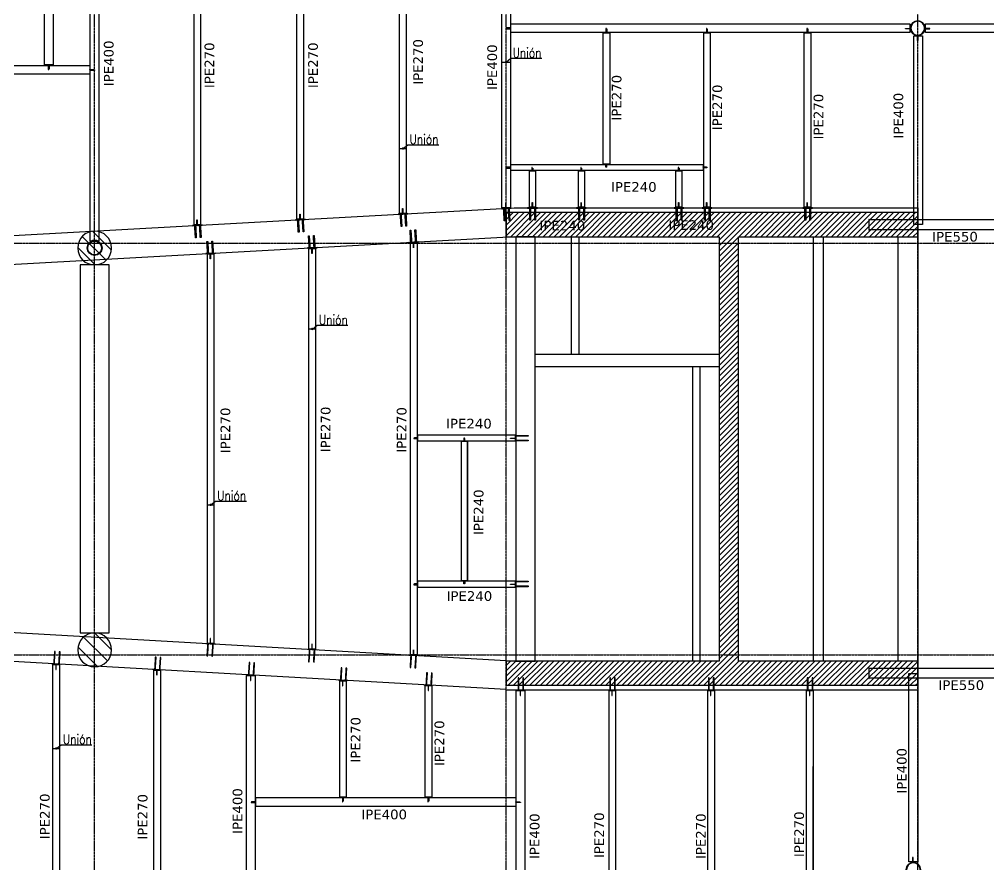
# Model space of a CAD drawing. Header units: millimetres. Extents: x -12345 to 95575, y -10708 to 31862.
# Drawn here: x 49446 to 69465, y 4167 to 21621 of the extents above; entities that cross this region are included whole.
import ezdxf
from ezdxf.enums import TextEntityAlignment as Align

# ---------------------------------------------------------------- set-up
doc = ezdxf.new("R2010")
doc.units = ezdxf.units.MM
doc.header["$LTSCALE"] = 0.95
doc.linetypes.add('DXK_LINE_DOT3', pattern=[5.9187, 2.979, -0.9799, 0.9799, -0.9799])
for name, color, linetype, lineweight in [('E_COLUMNAS', 1, 'Continuous', 18), ('E_COLUMNAS-1', 1, 'Continuous', 25), ('E_COLUMNAS-3', 1, 'Continuous', 35), ('E_TEXTO', 3, 'Continuous', 9), ('E_VIGAS-1', 5, 'Continuous', 25), ('HCB_VIGAS', 4, 'Continuous', 25), ('S-COLS-HDLN-2', 52, 'Continuous', 9), ('S-STRS', 31, 'Continuous', 9)]:
    doc.layers.add(name, color=color, linetype=linetype, lineweight=lineweight)
for name, color, linetype in [('HCB-ACH_PANT', 253, 'Continuous'), ('HCB-EJES', 1, 'Continuous'), ('HCB-PLATINAS', 5, 'Continuous'), ('HCB_PANTALLAS', 6, 'Continuous'), ('UNIÒN', 6, 'Continuous')]:
    doc.layers.add(name, color=color, linetype=linetype)
doc.styles.add('CNI_COTAS', font='romans.shx', dxfattribs={"width": 0.8})
doc.styles.add('VERDANA', font='verdana.ttf')
doc.dimstyles.new('UNIÒN', dxfattribs={"dimscale": 0, "dimtxt": 200, "dimasz": 60, "dimexe": 4, "dimexo": 4, "dimgap": 15, "dimtad": 1, "dimdec": 0, "dimzin": 4, "dimdsep": 46, "dimtxsty": 'CNI_COTAS', "dimcen": -0.09, "dimclrd": 6, "dimclrt": 3, "dimadec": 0, "dimazin": 0, "dimtfac": 1, "dimtdec": 0, "dimtmove": 2, "dimatfit": 0, "dimfxl": 0.05, "dimtolj": 1, "dimtzin": 0, "dimarcsym": 0})

# ---------------------------------------------------------------- blocks, each defined once
blk = doc.blocks.new('EST_SCM_COLUMNA-METALICA-SECCION-CIRCULAR - EST_SCM_COLUMNA-TUBULAR-CIRCULAR_PTEØ_12__e_10_3mm-V41-_18_00m_N_E_-NIVEL-5 DOC')
at = {"layer": 'S-COLS-HDLN-2'}
h = blk.add_hatch(dxfattribs=at)
h.set_pattern_fill('FP_26', color=256, style=0, pattern_type=2)
h.set_pattern_definition([(315, (-14.662, 162.103), (0.15909903, 0.15909903), [])])
h.paths.add_polyline_path([(0, 0.151), (-0.022, 0.151), (-0.063, 0.139), (-0.1, 0.115), (-0.128, 0.082), (-0.146, 0.041), (-0.152, 0), (-0.144, -0.048), (-0.128, -0.082), (-0.1, -0.115), (-0.059, -0.14), (-0.02, -0.151), (0.022, -0.151), (0.063, -0.139), (0.1, -0.115), (0.131, -0.077), (0.147, -0.037), (0.152, 0.002), (0.146, 0.043), (0.128, 0.082), (0.1, 0.115), (0.059, 0.14), (0.02, 0.151)])
h.paths.add_polyline_path([(0.02, 0.141), (0.063, 0.127), (0.093, 0.107), (0.12, 0.077), (0.136, 0.04), (0.142, 0), (0.135, -0.043), (0.12, -0.077), (0.093, -0.107), (0.059, -0.129), (0.02, -0.141), (-0.02, -0.141), (-0.059, -0.129), (-0.093, -0.107), (-0.12, -0.077), (-0.136, -0.04), (-0.142, 0.002), (-0.136, 0.04), (-0.12, 0.077), (-0.093, 0.107), (-0.059, 0.129), (-0.02, 0.141), (0, 0.141)])
at = {"layer": 'E_COLUMNAS-1'}
for radius, start, end in [(0.152, 0, 180), (0.152, 180, 0), (0.142, 360, 180), (0.142, 180, 360)]:
    blk.add_arc((0, 0), radius, start, end, dxfattribs=at)
blk = doc.blocks.new('EST_SCM_COLUMNA-SECCION-CIRCULAR - EST_SCM_COLUMNA-CONCRETO-CIRCULAR_Ø_70cm-2120797-_18_00m_N_E_-NIVEL-5 DOC')
at = {"layer": 'E_COLUMNAS'}
h = blk.add_hatch(dxfattribs=at)
h.set_pattern_fill('FP_28', color=256, style=0, pattern_type=2)
h.set_pattern_definition([(135, (31.662, -157.562), (-0.15909903, -0.15909903), [])])
h.paths.add_polyline_path([(-0.005, -0.349), (0.032, -0.349), (0.096, -0.337), (0.163, -0.309), (0.211, -0.279), (0.263, -0.23), (0.3, -0.179), (0.327, -0.123), (0.344, -0.061), (0.35, 0), (0.344, 0.064), (0.326, 0.126), (0.298, 0.184), (0.259, 0.236), (0.211, 0.279), (0.156, 0.313), (0.096, 0.337), (0.032, 0.349), (-0.039, 0.347), (-0.096, 0.337), (-0.156, 0.313), (-0.211, 0.279), (-0.259, 0.236), (-0.3, 0.179), (-0.326, 0.126), (-0.345, 0.058), (-0.35, 0), (-0.344, -0.065), (-0.326, -0.126), (-0.295, -0.188), (-0.252, -0.242), (-0.211, -0.279), (-0.156, -0.313), (-0.096, -0.337), (-0.032, -0.349)])
at = {"layer": 'E_COLUMNAS-1'}
for start, end in [(360, 180), (180, 360)]:
    blk.add_arc((0, 0), 0.35, start, end, dxfattribs=at)
blk = doc.blocks.new('EST_SCM_COLUMNA-SECCION-CIRCULAR - EST_SCM_COLUMNA-CONCRETO-CIRCULAR_Ø_70cm-V43-_18_00m_N_E_-NIVEL-5 DOC')
at = {"layer": 'E_COLUMNAS'}
h = blk.add_hatch(dxfattribs=at)
h.set_pattern_fill('FP_29', color=256, style=0, pattern_type=2)
h.set_pattern_definition([(135, (31.662, -149.262), (-0.15909903, -0.15909903), [])])
h.paths.add_polyline_path([(-0.032, -0.349), (0.041, -0.347), (0.102, -0.334), (0.161, -0.31), (0.215, -0.276), (0.261, -0.232), (0.299, -0.181), (0.327, -0.124), (0.344, -0.062), (0.35, 0), (0.344, 0.066), (0.325, 0.128), (0.298, 0.184), (0.253, 0.241), (0.211, 0.279), (0.147, 0.317), (0.09, 0.338), (0.026, 0.349), (-0.04, 0.347), (-0.104, 0.333), (-0.156, 0.313), (-0.211, 0.279), (-0.259, 0.236), (-0.301, 0.178), (-0.328, 0.121), (-0.345, 0.058), (-0.35, 0), (-0.344, -0.064), (-0.326, -0.126), (-0.298, -0.184), (-0.259, -0.236), (-0.211, -0.279), (-0.156, -0.313), (-0.088, -0.338), (-0.036, -0.348)])
at = {"layer": 'E_COLUMNAS-1'}
for start, end in [(360, 180), (180, 360)]:
    blk.add_arc((0, 0), 0.35, start, end, dxfattribs=at)
blk = doc.blocks.new('EST_SCM_COLUMNA-METALICA-SECCION-CIRCULAR - EST_SCM_COLUMNA-TUBULAR-CIRCULAR_PTEØ_12__e_10_3mm-V51-_18_00m_N_E_-NIVEL-5 DOC')
at = {"layer": 'S-COLS-HDLN-2'}
h = blk.add_hatch(dxfattribs=at)
h.set_pattern_fill('FP_39', color=256, style=0, pattern_type=2)
h.set_pattern_definition([(315, (-14.752, 144.722), (0.15909903, 0.15909903), [])])
h.paths.add_polyline_path([(0, 0.151), (-0.022, 0.151), (-0.063, 0.139), (-0.1, 0.115), (-0.128, 0.082), (-0.146, 0.043), (-0.152, 0), (-0.146, -0.043), (-0.128, -0.082), (-0.1, -0.115), (-0.059, -0.14), (-0.02, -0.151), (0.022, -0.151), (0.063, -0.139), (0.1, -0.115), (0.131, -0.077), (0.147, -0.04), (0.152, 0), (0.146, 0.044), (0.128, 0.082), (0.1, 0.115), (0.059, 0.14), (0.02, 0.151), (0.014, 0.151)])
h.paths.add_polyline_path([(-0.02, 0.141), (0.022, 0.14), (0.063, 0.127), (0.093, 0.107), (0.12, 0.077), (0.136, 0.04), (0.142, 0), (0.135, -0.043), (0.12, -0.077), (0.09, -0.109), (0.059, -0.129), (0.014, -0.141), (-0.02, -0.141), (-0.059, -0.129), (-0.093, -0.107), (-0.12, -0.077), (-0.136, -0.04), (-0.142, 0), (-0.134, 0.044), (-0.12, 0.077), (-0.09, 0.109), (-0.059, 0.129), (-0.027, 0.139)])
at = {"layer": 'E_COLUMNAS-1'}
for radius, start, end in [(0.152, 0, 180), (0.152, 180, 0), (0.142, 360, 180), (0.142, 180, 360)]:
    blk.add_arc((0, 0), radius, start, end, dxfattribs=at)

msp = doc.modelspace()

# ---------------------------------------------------------------- hatches: boundary and pattern name
at = {"layer": 'HCB-ACH_PANT'}
h = msp.add_hatch(dxfattribs=at)
h.set_pattern_fill('ANSI31', color=256, scale=25)
h.set_pattern_definition([(45, (-13332.36, -5955.66), (-56.1266, 56.1266), [])])
h.paths.add_polyline_path([(59500.2, 8370.1), (59500.2, 7870.1), (68000.2, 7870.1), (68000.2, 8370.1), (64300.2, 8370.1), (64300.2, 17130.1), (68000.2, 17130.1), (68000.2, 17630.1), (59500.2, 17630.1), (59500.2, 17130.1), (63900.2, 17130.1), (63900.2, 8370.1)])

# ---------------------------------------------------------------- linework, layer by layer
at = {"color": 2, "linetype": 'Continuous'}
for radius in [152.5, 142.5]:
    msp.add_circle((51000, 16900), radius, dxfattribs=at)
at = {"layer": 'E_VIGAS-1', "color": 30, "true_color": 0xf26722}
for p, q in [((59678.3, 17130.2), (46350.2, 16396.7)), ((65850.2, 8370.2), (65850.2, 17130.2)), ((66050.2, 17130.2), (66050.2, 8370.2)), ((63900.2, 14697.8), (60100.2, 14697.8)), ((63900.2, 14447.8), (60100.2, 14447.8)), ((63352.1, 14447.8), (63351.9, 8367.8)), ((63502.1, 14447.8), (63501.9, 8367.8)), ((46350.2, 9128.5), (59500, 8380.9))]:
    msp.add_line(p, q, dxfattribs=at)
for points in [[(68000.2, 7770.2), (59500, 7770.2), (59500, 7779.9), (46391.2, 8525.2), (38839.8, 8525.2), (38839.8, 8527.9), (25097.6, 7749.2), (25096.4, 7770.1), (18191, 7770.1), (17000.2, 7770.1), (17000.2, 17130.1), (17000.2, 17630.1), (17000.2, 17730.1), (25118.5, 17730.1), (25119.7, 17752.3), (38772.1, 16975.2), (45942, 16975.2), (59662.7, 17730.2), (68000.2, 17730.2)], [(60100, 8370.2), (60100, 17130.2), (59700, 17130.2), (59700, 8370.2)]]:
    msp.add_lwpolyline(points, close=True, dxfattribs=at)
for points in [[(61000.2, 17127.7), (61000.2, 14697.9), (60850.2, 14697.9), (60850.2, 17127.7)], [(68000, 17130.2), (68000.2, 8370.2), (67600.2, 8370.2), (67600.2, 17130.2), (68000.2, 17130.2)], [(51300.2, 8950), (51300.2, 16550), (50700.2, 16550), (50700.2, 8950), (51300.2, 8950)]]:
    msp.add_lwpolyline(points, dxfattribs=at)
at = {"layer": 'HCB-EJES', "linetype": 'DXK_LINE_DOT3'}
for p, q in [((51000, -3906.8), (51000, 29407)), ((59500, -3906.8), (59500, 29407)), ((59500, -3906.8), (59500, 29407)), ((68000, -3906.8), (68000, 29407)), ((-10844.5, 17000), (94075, 17000)), ((-10844.5, 8500), (94075, 8500))]:
    msp.add_line(p, q, dxfattribs=at)
at = {"layer": 'HCB-PLATINAS', "color": 4}
for points in [[(59400.8, 17709.8), (59600.5, 17720.8), (59600.1, 17726.8), (59400.4, 17715.8)], [(59400.8, 17709.8), (59600.5, 17720.8), (59600.1, 17726.8), (59400.4, 17715.8)], [(59944.1, 17724.2), (60144.1, 17724.2), (60144.1, 17730.2), (59944.1, 17730.2)], [(60955.8, 17724.2), (61155.8, 17724.2), (61155.8, 17730.2), (60955.8, 17730.2)], [(62967.5, 17724.2), (63167.5, 17724.2), (63167.5, 17730.2), (62967.5, 17730.2)], [(63548.9, 17724.2), (63748.9, 17724.2), (63748.9, 17730.2), (63548.9, 17730.2)], [(65624.4, 17724.2), (65824.4, 17724.2), (65824.4, 17730.2), (65624.4, 17730.2)], [(55146, 17475.6), (55345.7, 17486.6), (55345.4, 17492.6), (55145.7, 17481.6)], [(55146, 17475.6), (55345.7, 17486.6), (55345.4, 17492.6), (55145.7, 17481.6)], [(57268.5, 17592.4), (57468.2, 17603.4), (57467.9, 17609.4), (57268.2, 17598.4)], [(57268.5, 17592.4), (57468.2, 17603.4), (57467.9, 17609.4), (57268.2, 17598.4)], [(53023.3, 17358.8), (53223, 17369.8), (53222.6, 17375.8), (53022.9, 17364.8)], [(53023.3, 17358.8), (53223, 17369.8), (53222.6, 17375.8), (53022.9, 17364.8)], [(57691.9, 17027.2), (57492.2, 17015.9), (57492.5, 17009.9), (57692.2, 17021.2)], [(55594.2, 16911.4), (55394.5, 16900.1), (55394.9, 16894.1), (55594.6, 16905.4)], [(53496.9, 16796.2), (53297.2, 16784.8), (53297.5, 16778.9), (53497.2, 16790.2)], [(59706, 12878.4), (59706, 13078.4), (59700, 13078.4), (59700, 12878.4)], [(59706, 9858.5), (59706, 10058.5), (59700, 10058.5), (59700, 9858.5)], [(59706, 9858.5), (59706, 10058.5), (59700, 10058.5), (59700, 9858.5)], [(59706, 9858.5), (59706, 10058.5), (59700, 10058.5), (59700, 9858.5)], [(53496.9, 8716.2), (53297.2, 8727.5), (53297.5, 8733.5), (53497.2, 8722.1)], [(55594.4, 8596.9), (55394.7, 8608.3), (55395, 8614.3), (55594.7, 8602.9)], [(57691.9, 8477.7), (57492.2, 8489), (57492.5, 8495), (57692.2, 8483.7)], [(50109.2, 8319.8), (50308.9, 8308.4), (50308.5, 8302.5), (50108.9, 8313.8)], [(52192.5, 8201.4), (52392.1, 8190), (52391.8, 8184), (52192.1, 8195.4)], [(54129.1, 8091.3), (54328.8, 8079.9), (54328.5, 8073.9), (54128.8, 8085.3)], [(56031.6, 7983.1), (56231.3, 7971.8), (56230.9, 7965.8), (56031.3, 7977.1)], [(57797.5, 7882.7), (57997.1, 7871.4), (57996.8, 7865.4), (57797.1, 7876.8)], [(59698.6, 7776.2), (59898.6, 7776.2), (59898.6, 7770.2), (59698.6, 7770.2)], [(61592.6, 7776.2), (61792.6, 7776.2), (61792.6, 7770.2), (61592.6, 7770.2)], [(63632.6, 7776.2), (63832.6, 7776.2), (63832.6, 7770.2), (63632.6, 7770.2)], [(65672.6, 7776.2), (65872.6, 7776.2), (65872.6, 7770.2), (65672.6, 7770.2)]]:
    msp.add_lwpolyline(points, close=True, dxfattribs=at)
at = {"layer": 'HCB-PLATINAS', "color": 5}
for points in [[(59451.2, 17711.1), (59454.8, 17712.8), (59458.5, 17711.5), (59460.6, 17710.7), (59463.2, 17705.2), (59465.3, 17667.8), (59476.5, 17463.6), (59460.5, 17462.7), (59449.3, 17666.9), (59447.2, 17704.3), (59449.3, 17710.1)], [(59451.2, 17711.1), (59454.8, 17712.8), (59458.5, 17711.5), (59460.6, 17710.7), (59463.2, 17705.2), (59465.3, 17667.8), (59476.5, 17463.6), (59460.5, 17462.7), (59449.3, 17666.9), (59447.2, 17704.3), (59449.3, 17710.1)], [(59551.1, 17716.6), (59554.6, 17718.2), (59558.3, 17716.9), (59560.4, 17716.2), (59563.1, 17710.7), (59565.1, 17673.3), (59576.3, 17469.1), (59560.4, 17468.2), (59549.1, 17672.4), (59547.1, 17709.8), (59549.1, 17715.6)], [(59551.1, 17716.6), (59554.6, 17718.2), (59558.3, 17716.9), (59560.4, 17716.2), (59563.1, 17710.7), (59565.1, 17673.3), (59576.3, 17469.1), (59560.4, 17468.2), (59549.1, 17672.4), (59547.1, 17709.8), (59549.1, 17715.6)], [(59994.6, 17722.7), (59998.2, 17724.2), (60001.8, 17722.7), (60003.9, 17721.9), (60006.2, 17716.2), (60006.2, 17678.7), (60006.2, 17474.2), (59990.2, 17474.2), (59990.2, 17678.7), (59990.2, 17716.2), (59992.6, 17721.9)], [(60094.6, 17722.7), (60098.2, 17724.2), (60101.8, 17722.7), (60103.9, 17721.9), (60106.2, 17716.2), (60106.2, 17678.7), (60106.2, 17474.2), (60090.2, 17474.2), (60090.2, 17678.7), (60090.2, 17716.2), (60092.6, 17721.9)], [(61006.2, 17722.7), (61009.8, 17724.2), (61013.5, 17722.7), (61015.5, 17721.9), (61017.8, 17716.2), (61017.8, 17678.7), (61017.8, 17474.2), (61001.8, 17474.2), (61001.8, 17678.7), (61001.8, 17716.2), (61004.2, 17721.9)], [(61106.2, 17722.7), (61109.8, 17724.2), (61113.5, 17722.7), (61115.5, 17721.9), (61117.8, 17716.2), (61117.8, 17678.7), (61117.8, 17474.2), (61101.8, 17474.2), (61101.8, 17678.7), (61101.8, 17716.2), (61104.2, 17721.9)], [(63018, 17722.7), (63021.6, 17724.2), (63025.2, 17722.7), (63027.3, 17721.9), (63029.6, 17716.2), (63029.6, 17678.7), (63029.6, 17474.2), (63013.6, 17474.2), (63013.6, 17678.7), (63013.6, 17716.2), (63015.9, 17721.9)], [(63118, 17722.7), (63121.6, 17724.2), (63125.2, 17722.7), (63127.3, 17721.9), (63129.6, 17716.2), (63129.6, 17678.7), (63129.6, 17474.2), (63113.6, 17474.2), (63113.6, 17678.7), (63113.6, 17716.2), (63115.9, 17721.9)], [(63599.4, 17722.7), (63603, 17724.2), (63606.6, 17722.7), (63608.6, 17721.9), (63611, 17716.2), (63611, 17678.7), (63611, 17474.2), (63595, 17474.2), (63595, 17678.7), (63595, 17716.2), (63597.3, 17721.9)], [(63699.4, 17722.7), (63703, 17724.2), (63706.6, 17722.7), (63708.6, 17721.9), (63711, 17716.2), (63711, 17678.7), (63711, 17474.2), (63695, 17474.2), (63695, 17678.7), (63695, 17716.2), (63697.3, 17721.9)], [(65674.9, 17722.7), (65678.5, 17724.2), (65682.2, 17722.7), (65684.2, 17721.9), (65686.5, 17716.2), (65686.5, 17678.7), (65686.5, 17474.2), (65670.5, 17474.2), (65670.5, 17678.7), (65670.5, 17716.2), (65672.9, 17721.9)], [(65774.9, 17722.7), (65778.5, 17724.2), (65782.2, 17722.7), (65784.2, 17721.9), (65786.5, 17716.2), (65786.5, 17678.7), (65786.5, 17474.2), (65770.5, 17474.2), (65770.5, 17678.7), (65770.5, 17716.2), (65772.9, 17721.9)], [(55196.5, 17476.9), (55200, 17478.6), (55203.7, 17477.3), (55205.8, 17476.6), (55208.5, 17471.1), (55210.5, 17433.6), (55221.8, 17229.4), (55205.8, 17228.6), (55194.6, 17432.7), (55192.5, 17470.2), (55194.5, 17476)], [(55196.5, 17476.9), (55200, 17478.6), (55203.7, 17477.3), (55205.8, 17476.6), (55208.5, 17471.1), (55210.5, 17433.6), (55221.8, 17229.4), (55205.8, 17228.6), (55194.6, 17432.7), (55192.5, 17470.2), (55194.5, 17476)], [(55296.4, 17482.4), (55299.9, 17484.1), (55303.6, 17482.8), (55305.7, 17482.1), (55308.3, 17476.6), (55310.4, 17439.1), (55321.6, 17234.9), (55305.6, 17234.1), (55294.4, 17438.2), (55292.3, 17475.7), (55294.4, 17481.5)], [(55296.4, 17482.4), (55299.9, 17484.1), (55303.6, 17482.8), (55305.7, 17482.1), (55308.3, 17476.6), (55310.4, 17439.1), (55321.6, 17234.9), (55305.6, 17234.1), (55294.4, 17438.2), (55292.3, 17475.7), (55294.4, 17481.5)], [(57319, 17593.7), (57322.5, 17595.4), (57326.2, 17594.1), (57328.3, 17593.4), (57331, 17587.9), (57333, 17550.4), (57344.3, 17346.2), (57328.3, 17345.4), (57317.1, 17549.5), (57315, 17587), (57317, 17592.8)], [(57319, 17593.7), (57322.5, 17595.4), (57326.2, 17594.1), (57328.3, 17593.4), (57331, 17587.9), (57333, 17550.4), (57344.3, 17346.2), (57328.3, 17345.4), (57317.1, 17549.5), (57315, 17587), (57317, 17592.8)], [(57418.9, 17599.2), (57422.4, 17600.9), (57426.1, 17599.6), (57428.2, 17598.9), (57430.8, 17593.4), (57432.9, 17555.9), (57444.1, 17351.7), (57428.1, 17350.9), (57416.9, 17555), (57414.8, 17592.5), (57416.9, 17598.3)], [(57418.9, 17599.2), (57422.4, 17600.9), (57426.1, 17599.6), (57428.2, 17598.9), (57430.8, 17593.4), (57432.9, 17555.9), (57444.1, 17351.7), (57428.1, 17350.9), (57416.9, 17555), (57414.8, 17592.5), (57416.9, 17598.3)], [(53073.8, 17360.1), (53077.3, 17361.8), (53081, 17360.5), (53083.1, 17359.8), (53085.7, 17354.3), (53087.8, 17316.8), (53099, 17112.6), (53083, 17111.7), (53071.8, 17315.9), (53069.7, 17353.4), (53071.8, 17359.2)], [(53073.8, 17360.1), (53077.3, 17361.8), (53081, 17360.5), (53083.1, 17359.8), (53085.7, 17354.3), (53087.8, 17316.8), (53099, 17112.6), (53083, 17111.7), (53071.8, 17315.9), (53069.7, 17353.4), (53071.8, 17359.2)], [(53173.6, 17365.6), (53177.1, 17367.3), (53180.8, 17366), (53182.9, 17365.3), (53185.6, 17359.7), (53187.6, 17322.3), (53198.9, 17118.1), (53182.9, 17117.2), (53171.6, 17321.4), (53169.6, 17358.9), (53171.6, 17364.6)], [(53173.6, 17365.6), (53177.1, 17367.3), (53180.8, 17366), (53182.9, 17365.3), (53185.6, 17359.7), (53187.6, 17322.3), (53198.9, 17118.1), (53182.9, 17117.2), (53171.6, 17321.4), (53169.6, 17358.9), (53171.6, 17364.6)], [(57541.5, 17020.2), (57538, 17018.5), (57534.3, 17019.8), (57532.2, 17020.5), (57529.6, 17026), (57527.4, 17063.4), (57515.8, 17267.6), (57531.8, 17268.5), (57543.4, 17064.4), (57545.5, 17026.9), (57543.5, 17021.1)], [(57641.4, 17025.9), (57637.8, 17024.2), (57634.1, 17025.4), (57632.1, 17026.2), (57629.4, 17031.7), (57627.3, 17069.1), (57615.7, 17273.3), (57631.6, 17274.2), (57643.2, 17070), (57645.4, 17032.6), (57643.4, 17026.8)], [(53346.6, 16789.2), (53343, 16787.4), (53339.3, 16788.7), (53337.2, 16789.5), (53334.6, 16795), (53332.5, 16832.4), (53320.8, 17036.6), (53336.8, 17037.5), (53348.4, 16833.3), (53350.6, 16795.9), (53348.5, 16790.1)], [(53446.4, 16794.8), (53442.9, 16793.1), (53439.2, 16794.4), (53437.1, 16795.1), (53434.4, 16800.7), (53432.3, 16838.1), (53420.7, 17042.3), (53436.7, 17043.2), (53448.3, 16839), (53450.4, 16801.6), (53448.4, 16795.8)], [(55443.9, 16904.4), (55440.4, 16902.7), (55436.7, 16904), (55434.6, 16904.7), (55431.9, 16910.2), (55429.8, 16947.7), (55418.2, 17151.8), (55434.2, 17152.7), (55445.8, 16948.6), (55447.9, 16911.1), (55445.9, 16905.3)], [(55543.7, 16910.1), (55540.2, 16908.4), (55536.5, 16909.7), (55534.4, 16910.4), (55531.8, 16915.9), (55529.6, 16953.3), (55518, 17157.5), (55534, 17158.4), (55545.6, 16954.2), (55547.7, 16916.8), (55545.7, 16911)], [(59707.5, 13019.9), (59706, 13023.5), (59707.5, 13027.1), (59708.3, 13029.2), (59714, 13031.5), (59751.5, 13031.5), (59956, 13031.5), (59956, 13015.5), (59751.5, 13015.5), (59714, 13015.5), (59708.3, 13017.9)], [(59707.5, 13019.9), (59706, 13023.5), (59707.5, 13027.1), (59708.3, 13029.2), (59714, 13031.5), (59751.5, 13031.5), (59956, 13031.5), (59956, 13015.5), (59751.5, 13015.5), (59714, 13015.5), (59708.3, 13017.9)], [(59707.5, 13019.9), (59706, 13023.5), (59707.5, 13027.1), (59708.3, 13029.2), (59714, 13031.5), (59751.5, 13031.5), (59956, 13031.5), (59956, 13015.5), (59751.5, 13015.5), (59714, 13015.5), (59708.3, 13017.9)], [(59707.5, 12919.9), (59706, 12923.5), (59707.5, 12927.1), (59708.3, 12929.2), (59714, 12931.5), (59751.5, 12931.5), (59956, 12931.5), (59956, 12915.5), (59751.5, 12915.5), (59714, 12915.5), (59708.3, 12917.9)], [(59707.5, 12919.9), (59706, 12923.5), (59707.5, 12927.1), (59708.3, 12929.2), (59714, 12931.5), (59751.5, 12931.5), (59956, 12931.5), (59956, 12915.5), (59751.5, 12915.5), (59714, 12915.5), (59708.3, 12917.9)], [(59707.5, 12919.9), (59706, 12923.5), (59707.5, 12927.1), (59708.3, 12929.2), (59714, 12931.5), (59751.5, 12931.5), (59956, 12931.5), (59956, 12915.5), (59751.5, 12915.5), (59714, 12915.5), (59708.3, 12917.9)], [(59707.5, 10009), (59706, 10012.6), (59707.5, 10016.2), (59708.3, 10018.2), (59714, 10020.6), (59751.5, 10020.6), (59956, 10020.6), (59956, 10004.6), (59751.5, 10004.6), (59714, 10004.6), (59708.3, 10006.9)], [(59707.5, 10009), (59706, 10012.6), (59707.5, 10016.2), (59708.3, 10018.2), (59714, 10020.6), (59751.5, 10020.6), (59956, 10020.6), (59956, 10004.6), (59751.5, 10004.6), (59714, 10004.6), (59708.3, 10006.9)], [(59707.5, 10009), (59706, 10012.6), (59707.5, 10016.2), (59708.3, 10018.2), (59714, 10020.6), (59751.5, 10020.6), (59956, 10020.6), (59956, 10004.6), (59751.5, 10004.6), (59714, 10004.6), (59708.3, 10006.9)], [(59707.5, 9909), (59706, 9912.6), (59707.5, 9916.2), (59708.3, 9918.2), (59714, 9920.6), (59751.5, 9920.6), (59956, 9920.6), (59956, 9904.6), (59751.5, 9904.6), (59714, 9904.6), (59708.3, 9906.9)], [(59707.5, 9909), (59706, 9912.6), (59707.5, 9916.2), (59708.3, 9918.2), (59714, 9920.6), (59751.5, 9920.6), (59956, 9920.6), (59956, 9904.6), (59751.5, 9904.6), (59714, 9904.6), (59708.3, 9906.9)], [(59707.5, 9909), (59706, 9912.6), (59707.5, 9916.2), (59708.3, 9918.2), (59714, 9920.6), (59751.5, 9920.6), (59956, 9920.6), (59956, 9904.6), (59751.5, 9904.6), (59714, 9904.6), (59708.3, 9906.9)], [(53346.6, 8723.2), (53343, 8724.9), (53339.3, 8723.6), (53337.2, 8722.9), (53334.6, 8717.4), (53332.5, 8679.9), (53320.8, 8475.8), (53336.8, 8474.9), (53348.4, 8679), (53350.6, 8716.5), (53348.5, 8722.3)], [(53446.4, 8717.5), (53442.9, 8719.2), (53439.2, 8717.9), (53437.1, 8717.2), (53434.4, 8711.7), (53432.3, 8674.3), (53420.7, 8470.1), (53436.7, 8469.2), (53448.3, 8673.4), (53450.4, 8710.8), (53448.4, 8716.6)], [(50159.7, 8318.4), (50163.2, 8316.7), (50166.9, 8318), (50169, 8318.8), (50171.6, 8324.3), (50173.8, 8361.7), (50185.4, 8565.9), (50169.4, 8566.8), (50157.8, 8362.6), (50155.7, 8325.2), (50157.7, 8319.4)], [(50259.5, 8312.8), (50263, 8311.1), (50266.7, 8312.3), (50268.8, 8313.1), (50271.5, 8318.6), (50273.6, 8356), (50285.2, 8560.2), (50269.3, 8561.1), (50257.6, 8356.9), (50255.5, 8319.5), (50257.5, 8313.7)], [(52242.9, 8200), (52246.5, 8198.3), (52250.2, 8199.6), (52252.2, 8200.3), (52254.9, 8205.8), (52257, 8243.3), (52268.7, 8447.5), (52252.7, 8448.4), (52241.1, 8244.2), (52238.9, 8206.8), (52240.9, 8201)], [(52342.8, 8194.3), (52346.3, 8192.6), (52350, 8193.9), (52352.1, 8194.6), (52354.7, 8200.2), (52356.9, 8237.6), (52368.5, 8441.8), (52352.5, 8442.7), (52340.9, 8238.5), (52338.8, 8201.1), (52340.8, 8195.3)], [(55444.1, 8604), (55440.5, 8605.7), (55436.8, 8604.4), (55434.7, 8603.7), (55432.1, 8598.1), (55430, 8560.7), (55418.3, 8356.5), (55434.3, 8355.6), (55445.9, 8559.8), (55448.1, 8597.2), (55446, 8603)], [(55543.9, 8598.3), (55540.4, 8600), (55536.7, 8598.7), (55534.6, 8598), (55531.9, 8592.5), (55529.8, 8555), (55518.2, 8350.9), (55534.1, 8349.9), (55545.8, 8554.1), (55547.9, 8591.6), (55545.9, 8597.3)], [(57541.6, 8484.7), (57538, 8486.4), (57534.3, 8485.1), (57532.2, 8484.4), (57529.6, 8478.9), (57527.5, 8441.5), (57515.8, 8237.3), (57531.8, 8236.4), (57543.4, 8440.6), (57545.6, 8478), (57543.5, 8483.8)], [(57641.4, 8479.1), (57637.9, 8480.8), (57634.2, 8479.5), (57632.1, 8478.7), (57629.4, 8473.2), (57627.3, 8435.8), (57615.7, 8231.6), (57631.7, 8230.7), (57643.3, 8434.9), (57645.4, 8472.3), (57643.4, 8478.1)], [(54179.6, 8089.9), (54183.1, 8088.2), (54186.8, 8089.5), (54188.9, 8090.2), (54191.6, 8095.7), (54193.7, 8133.2), (54205.3, 8337.4), (54189.3, 8338.3), (54177.7, 8134.1), (54175.6, 8096.7), (54177.6, 8090.9)], [(54279.4, 8084.2), (54283, 8082.5), (54286.7, 8083.8), (54288.8, 8084.6), (54291.4, 8090.1), (54293.5, 8127.5), (54305.2, 8331.7), (54289.2, 8332.6), (54277.6, 8128.4), (54275.4, 8091), (54277.5, 8085.2)], [(56082.1, 7981.8), (56085.6, 7980.1), (56089.3, 7981.4), (56091.4, 7982.1), (56094.1, 7987.6), (56096.2, 8025), (56107.8, 8229.2), (56091.8, 8230.1), (56080.2, 8025.9), (56078.1, 7988.5), (56080.1, 7982.7)], [(56181.9, 7976.1), (56185.5, 7974.4), (56189.2, 7975.7), (56191.2, 7976.4), (56193.9, 7981.9), (56196, 8019.4), (56207.7, 8223.5), (56191.7, 8224.4), (56180.1, 8020.3), (56177.9, 7982.8), (56179.9, 7977)], [(57847.9, 7881.4), (57851.5, 7879.7), (57855.2, 7881), (57857.2, 7881.7), (57859.9, 7887.2), (57862, 7924.6), (57873.7, 8128.8), (57857.7, 8129.7), (57846.1, 7925.6), (57843.9, 7888.1), (57845.9, 7882.3)], [(57947.8, 7875.7), (57951.3, 7874), (57955, 7875.3), (57957.1, 7876), (57959.7, 7881.5), (57961.9, 7919), (57973.5, 8123.1), (57957.5, 8124), (57945.9, 7919.9), (57943.8, 7882.4), (57945.8, 7876.7)], [(59749.1, 7777.7), (59752.7, 7776.2), (59756.3, 7777.7), (59758.4, 7778.5), (59760.7, 7784.2), (59760.7, 7821.7), (59760.7, 8026.2), (59744.7, 8026.2), (59744.7, 7821.7), (59744.7, 7784.2), (59747.1, 7778.5)], [(59849.1, 7777.7), (59852.7, 7776.2), (59856.3, 7777.7), (59858.4, 7778.5), (59860.7, 7784.2), (59860.7, 7821.7), (59860.7, 8026.2), (59844.7, 8026.2), (59844.7, 7821.7), (59844.7, 7784.2), (59847.1, 7778.5)], [(61643.1, 7777.7), (61646.7, 7776.2), (61650.3, 7777.7), (61652.4, 7778.5), (61654.7, 7784.2), (61654.7, 7821.7), (61654.7, 8026.2), (61638.7, 8026.2), (61638.7, 7821.7), (61638.7, 7784.2), (61641.1, 7778.5)], [(61743.1, 7777.7), (61746.7, 7776.2), (61750.3, 7777.7), (61752.4, 7778.5), (61754.7, 7784.2), (61754.7, 7821.7), (61754.7, 8026.2), (61738.7, 8026.2), (61738.7, 7821.7), (61738.7, 7784.2), (61741.1, 7778.5)], [(63683.1, 7777.7), (63686.7, 7776.2), (63690.3, 7777.7), (63692.4, 7778.5), (63694.7, 7784.2), (63694.7, 7821.7), (63694.7, 8026.2), (63678.7, 8026.2), (63678.7, 7821.7), (63678.7, 7784.2), (63681.1, 7778.5)], [(63783.1, 7777.7), (63786.7, 7776.2), (63790.3, 7777.7), (63792.4, 7778.5), (63794.7, 7784.2), (63794.7, 7821.7), (63794.7, 8026.2), (63778.7, 8026.2), (63778.7, 7821.7), (63778.7, 7784.2), (63781.1, 7778.5)], [(65723.1, 7777.7), (65726.7, 7776.2), (65730.3, 7777.7), (65732.4, 7778.5), (65734.7, 7784.2), (65734.7, 7821.7), (65734.7, 8026.2), (65718.7, 8026.2), (65718.7, 7821.7), (65718.7, 7784.2), (65721.1, 7778.5)], [(65823.1, 7777.7), (65826.7, 7776.2), (65830.3, 7777.7), (65832.4, 7778.5), (65834.7, 7784.2), (65834.7, 7821.7), (65834.7, 8026.2), (65818.7, 8026.2), (65818.7, 7821.7), (65818.7, 7784.2), (65821.1, 7778.5)]]:
    msp.add_lwpolyline(points, close=True, dxfattribs=at)
at = {"layer": 'HCB_PANTALLAS'}
msp.add_lwpolyline([(68000.2, 17630.2), (59500.2, 17630.2), (59500.2, 17130.2), (63900.2, 17130.2), (63900.2, 8370.2), (59500.2, 8370.2), (59500.2, 7870.2), (68000.2, 7870.2), (68000.2, 8370.2), (64300.2, 8370.2), (64300.2, 17130.2), (68000.2, 17130.2)], close=True, dxfattribs=at)
at = {"layer": 'HCB_VIGAS'}
for p, q in [((68000.2, 17730.2), (68000.2, 17630.2)), ((68000.2, 17130.2), (68000.2, 8370.2)), ((58579.8, 10028.5), (58579.8, 12908.4)), ((58699.8, 10028.5), (58699.8, 12908.4)), ((68000.2, 7870.2), (68000.2, 7770.2)), ((59513.8, 7770.2), (59513.7, 7768.4)), ((65705.1, 1691.4), (65705.1, 6341.4)), ((65840.1, 1691.4), (65840.1, 6189.7))]:
    msp.add_line(p, q, dxfattribs=at)
for points in [[(50144.4, 23809), (50144.4, 20681.8), (49964.4, 20681.8), (49964.4, 23809)], [(59410, 17726.3), (59410, 23746.6), (59590, 23746.6), (59590, 17736.2)], [(59590, 21426.6), (59590, 21436.6), (59504.3, 21436.6), (59504.3, 21426.6)], [(59600, 21436.6), (59600, 21443.7), (59515, 21443.7), (59515, 21436.6)], [(59600, 21530.1), (67837.8, 21530.1), (67837.8, 21350.1), (59600, 21350.1)], [(61569.8, 21425.8), (61576.9, 21425.8), (61576.9, 21340.1), (61569.8, 21340.1)], [(63645.3, 21425.8), (63652.4, 21425.8), (63652.4, 21340.1), (63645.3, 21340.1)], [(65720.9, 21425.8), (65728, 21425.8), (65728, 21340.1), (65720.9, 21340.1)], [(68162.7, 21530.1), (76337.4, 21530.1), (76337.4, 21350.1), (68162.7, 21350.1)], [(61640.8, 21340.1), (61640.8, 18633), (61505.8, 18633), (61505.8, 21340.1)], [(63581.4, 17740.2), (63581.4, 21340.1), (63716.4, 21340.1), (63716.4, 17740.2)], [(65656.9, 17740.2), (65656.9, 21340.1), (65791.9, 21340.1), (65791.9, 17740.2)], [(68099.5, 21278), (68099.6, 17385.8), (67919.6, 17385.8), (67919.5, 21278)], [(42662.4, 20671.8), (50900, 20671.8), (50900, 20491.8), (42662.4, 20491.8)], [(50057.9, 20596.1), (50050.8, 20596.1), (50050.8, 20681.8), (50057.9, 20681.8)], [(50900, 20578.2), (50900, 20585.3), (50985, 20585.4), (50985, 20578.3)], [(50910, 20568.3), (50910, 20578.3), (50995.7, 20578.3), (50995.7, 20568.3)], [(63571.4, 18503), (59600, 18503), (59600, 18623), (63571.4, 18623)], [(61569.8, 18576.1), (61576.9, 18576.1), (61576.9, 18633), (61569.8, 18633)], [(59590, 18549.5), (59590, 18559.5), (59504.3, 18559.5), (59504.3, 18549.5)], [(59600, 18559.4), (59600, 18566.5), (59514, 18566.6), (59514, 18559.5)], [(60040.6, 18549.9), (60047.7, 18549.9), (60047.7, 18493), (60040.6, 18493)], [(61052.2, 18549.9), (61059.3, 18549.9), (61059.3, 18493), (61052.2, 18493)], [(63064, 18549.9), (63071.1, 18549.9), (63071.1, 18493), (63064, 18493)], [(63571.4, 18566.9), (63571.4, 18574), (63634.9, 18574.1), (63634.9, 18567)], [(63581.4, 18557), (63581.4, 18567), (63644.6, 18567), (63644.6, 18557)], [(59496.7, 17721.2), (59490.7, 17720.9), (59490.7, 17831.4), (59496.7, 17831.4)], [(59496.7, 17721.2), (59490.7, 17720.9), (59490.7, 17831.4), (59496.7, 17831.4)], [(60034.8, 17730.2), (60034.8, 17840.2), (60040.8, 17840.2), (60040.8, 17730.2)], [(61046.5, 17730.2), (61046.5, 17840.2), (61052.5, 17840.2), (61052.5, 17730.2)], [(63058.2, 17730.2), (63058.2, 17840.2), (63064.2, 17840.2), (63064.2, 17730.2)], [(63638.6, 17730.2), (63638.6, 17840.2), (63644.6, 17840.2), (63644.6, 17730.2)], [(65714.1, 17730.2), (65714.1, 17840.2), (65720.1, 17840.2), (65720.1, 17730.2)], [(57364.5, 17603.9), (57358.5, 17603.5), (57358.5, 17714.1), (57364.5, 17714.1)], [(57364.5, 17603.9), (57358.5, 17603.5), (57358.5, 17714.1), (57364.5, 17714.1)], [(53119.2, 17370.2), (53113.2, 17369.9), (53113.2, 17480.4), (53119.2, 17480.4)], [(53119.2, 17370.2), (53113.2, 17369.9), (53113.2, 17480.4), (53119.2, 17480.4)], [(55242, 17487.1), (55236, 17486.7), (55236, 17597.3), (55242, 17597.3)], [(55242, 17487.1), (55236, 17486.7), (55236, 17597.3), (55242, 17597.3)], [(66994.2, 17490.2), (66994.2, 17266.2), (67000.2, 17266.2), (67000.2, 17490.2)], [(67000.2, 17485.2), (73086.8, 17485.2), (73086.8, 17275.2), (67000.2, 17275.2)], [(55485.5, 16899.3), (55491.5, 16899.6), (55491.5, 16789.1), (55485.5, 16789.1)], [(57583.1, 17015), (57589.2, 17015.4), (57589.2, 16904.8), (57583.2, 16904.8)], [(53388.2, 16784), (53394.2, 16784.3), (53394.2, 16673.8), (53388.2, 16673.8)], [(57659.8, 12964.8), (57659.8, 12974.8), (57595.7, 12974.8), (57595.7, 12964.8)], [(57669.9, 12974.8), (57669.9, 12981.9), (57605.7, 12981.9), (57605.7, 12974.8)], [(58699.8, 12908.4), (58699.8, 10028.5), (58579.8, 10028.5), (58579.8, 12908.4)], [(58626.3, 12918.4), (58636.3, 12918.4), (58636.3, 12975.3), (58626.3, 12975.3)], [(58636.3, 12908.4), (58643.4, 12908.4), (58643.4, 12965.3), (58636.3, 12965.3)], [(59700, 12975.3), (59700, 12969.3), (59690, 12969.3), (59590, 12969.3), (59590, 12975.3), (59690, 12975.3)], [(58626.3, 10018.5), (58636.3, 10018.5), (58636.3, 9961.6), (58626.3, 9961.6)], [(58636.3, 10028.5), (58643.4, 10028.5), (58643.4, 9971.7), (58636.3, 9971.7)], [(57659.9, 9944.9), (57659.9, 9954.9), (57595.8, 9954.9), (57595.8, 9944.9)], [(57670, 9954.9), (57670, 9962), (57605.8, 9962), (57605.8, 9954.9)], [(59699.8, 9955.4), (59699.8, 9949.4), (59689.8, 9949.4), (59589.8, 9949.4), (59589.8, 9955.4), (59689.8, 9955.4)], [(59699.8, 9955.4), (59699.8, 9949.4), (59689.8, 9949.4), (59589.8, 9949.4), (59589.8, 9955.4), (59689.8, 9955.4)], [(53388.2, 8728.3), (53394.2, 8728), (53394.2, 8838.5), (53388.2, 8838.5)], [(55485.7, 8609.1), (55491.7, 8608.8), (55491.7, 8719.3), (55485.7, 8719.3)], [(57583.2, 8489.9), (57589.2, 8489.5), (57589.2, 8600.1), (57583.2, 8600.1)], [(50204.4, 8308.4), (50198.4, 8308.7), (50198.4, 8198.2), (50204.4, 8198.2)], [(66994, 8232.2), (66994, 8008.2), (67000, 8008.2), (67000, 8232.2)], [(67000, 8225.2), (73086.8, 8225.2), (73086.8, 8015.2), (67000, 8015.2)], [(52287.7, 8190), (52281.7, 8190.3), (52281.7, 8079.8), (52287.7, 8079.8)], [(54223.4, 8079.9), (54217.4, 8080.2), (54217.4, 7969.7), (54223.4, 7969.7)], [(68000.2, 8114.7), (68000.2, 4222.3), (67820.2, 4222.3), (67820.2, 8114.7)], [(56126.8, 7971.7), (56120.8, 7972), (56120.8, 7861.5), (56126.8, 7861.5)], [(57892.7, 7871.3), (57886.7, 7871.6), (57886.7, 7761.1), (57892.7, 7761.1)], [(59788.3, 7770.2), (59788.3, 7660.2), (59794.3, 7660.2), (59794.3, 7770.2)], [(61683.3, 7770.2), (61683.3, 7660.2), (61689.3, 7660.2), (61689.3, 7770.2)], [(63723.3, 7770.2), (63723.3, 7660.2), (63729.3, 7660.2), (63729.3, 7770.2)], [(65763.3, 7770.2), (65763.3, 7660.2), (65769.3, 7660.2), (65769.3, 7770.2)], [(54317.5, 5446.6), (54317.5, 5456.6), (54232, 5456.6), (54232, 5446.6)], [(54327.7, 5456.6), (54327.7, 5463.7), (54242.7, 5463.7), (54242.7, 5456.6)], [(54327.7, 5550.2), (59698.6, 5550.2), (59698.6, 5370.2), (54327.7, 5370.2)], [(56126.6, 5560.2), (56133.7, 5560.2), (56133.7, 5474.5), (56126.6, 5474.5)], [(57892.4, 5560.2), (57899.5, 5560.2), (57899.5, 5474.5), (57892.4, 5474.5)], [(59698.6, 5456.6), (59698.6, 5463.7), (59783.6, 5463.7), (59783.6, 5456.6)], [(59708.8, 5446.6), (59708.8, 5456.6), (59794.3, 5456.6), (59794.3, 5446.6)]]:
    msp.add_lwpolyline(points, close=True, dxfattribs=at)
msp.add_lwpolyline([(51090.3, 17035.8, 0.2944424), (50910, 17036), (50910, 23746.6), (51090, 23746.6), (51090.3, 17035.8)], format="xyb", dxfattribs=at)
for points in [[(53190, 17384), (53055, 17376.6), (53055.1, 23809), (53190.1, 23809), (53190, 17384)], [(55312.8, 17500.8), (55177.8, 17493.4), (55177.5, 23809), (55312.5, 23809), (55312.8, 17500.8)], [(57435.3, 17617.6), (57300.3, 17610.2), (57300, 23808.9), (57435, 23808.9), (57435.3, 17617.6)], [(61569.8, 21350.1), (61569.8, 21435.8), (61559.8, 21435.8), (61559.8, 21350.1), (61569.8, 21350.1)], [(63645.3, 21350.1), (63645.3, 21435.8), (63635.3, 21435.8), (63635.3, 21350.1), (63645.3, 21350.1)], [(65720.9, 21350.1), (65720.9, 21435.8), (65710.9, 21435.8), (65710.9, 21350.1), (65720.9, 21350.1)], [(67847.5, 21425.8), (67748, 21425.8), (67748, 21435.8), (67847.5, 21435.8), (67847.5, 21425.8)], [(68152.1, 21425.8), (68251.6, 21425.8), (68251.7, 21435.8), (68152.1, 21435.8), (68152.1, 21425.8)], [(68005.2, 21287.8), (68005.2, 21188.3), (67995.2, 21188.3), (67995.2, 21287.8), (68005.2, 21287.8)], [(50040.8, 20671.8), (50040.8, 20586.1), (50050.8, 20586.1), (50050.8, 20671.8), (50040.8, 20671.8)], [(61569.8, 18630.5), (61569.8, 18566.1), (61559.8, 18566.1), (61559.8, 18623), (61569.8, 18623)], [(60104.1, 17740.2), (59984.1, 17740.2), (59984.1, 18493), (60104.1, 18493), (60104.1, 17740.2)], [(60040.6, 18495.5), (60040.6, 18559.9), (60030.6, 18559.9), (60030.6, 18503), (60040.6, 18503)], [(61115.8, 17740.2), (60995.8, 17740.2), (60995.8, 18493), (61115.8, 18493), (61115.8, 17740.2)], [(61052.2, 18495.5), (61052.2, 18559.9), (61042.2, 18559.9), (61042.2, 18503), (61052.2, 18503)], [(63127.5, 17740.2), (63007.5, 17740.2), (63007.5, 18493), (63127.5, 18493), (63127.5, 17740.2)], [(63064, 18495.5), (63064, 18559.9), (63054, 18559.9), (63054, 18503), (63064, 18503)], [(55562.5, 8614.7), (55427.5, 8622.4), (55427.2, 16885.4), (55562.2, 16893.1), (55427.2, 16885.4)], [(55562.2, 16892.8), (55562.5, 8614.8)], [(57660, 8495.5), (57525, 8503.2), (57524.8, 17000.7), (57659.8, 17008.4), (57524.8, 17000.7)], [(57659.8, 17008.1), (57660, 8495.5)], [(53465, 8734), (53330, 8741.7), (53329.8, 16770.2), (53464.8, 16777.9), (53329.8, 16770.2)], [(53464.8, 16777.6), (53465, 8734)], [(57669.9, 12918.4), (59689.8, 12918.4), (59689.8, 13038.4), (57669.9, 13038.4), (57669.9, 12918.4)], [(59689.8, 9898.5), (59689.8, 10018.5), (57670, 10018.5), (57670, 9898.4), (59689.8, 9898.5)], [(50275.2, 8294.3), (50275.2, 1691.4), (50140.2, 1691.4), (50140.2, 8302), (50275.2, 8294.3)], [(52358.5, 8175.9), (52358.5, 1691.4), (52223.5, 1691.4), (52223.5, 8183.6), (52358.5, 8175.9)], [(54317.6, 8064.5), (54317.7, 1753.8), (54137.7, 1753.8), (54137.6, 8074.8), (54317.6, 8064.5)], [(56197.6, 7957.7), (56197.6, 5560.2), (56062.6, 5560.2), (56062.6, 7965.3), (56197.6, 7957.6)], [(57963.5, 7857.3), (57963.5, 5560.2), (57828.5, 5560.2), (57828.5, 7865), (57963.5, 7857.2)], [(59888.6, 7760), (59888.6, 1753.8), (59708.6, 1753.8), (59708.6, 7760), (59888.6, 7760)], [(61625.1, 7760), (61760.1, 7760), (61760.1, 1691.4), (61625.1, 1691.4), (61625.1, 7760)], [(63800.1, 7760.1), (63800.1, 1691.4), (63665.1, 1691.4), (63665.1, 7760.1), (63800.1, 7760.1)], [(65840.1, 7760.1), (65840.1, 1691.4), (65705.1, 1691.4), (65705.1, 7760.1), (65840.1, 7760.1)], [(56126.6, 5464.4), (56126.6, 5550.2), (56116.6, 5550.2), (56116.6, 5464.5), (56126.6, 5464.5)], [(57892.4, 5464.4), (57892.4, 5550.2), (57882.4, 5550.2), (57882.4, 5464.5), (57892.4, 5464.5)], [(67905.9, 4212.3), (67905.9, 4311.8), (67895.9, 4311.8), (67895.9, 4212.3), (67905.9, 4212.3)]]:
    msp.add_lwpolyline(points, dxfattribs=at)
at = {"layer": 'S-STRS'}
for p, q in [((60100.2, 14450.1), (60100.2, 12956.7)), ((60100.2, 9872.6), (60100.2, 8370.2))]:
    msp.add_line(p, q, dxfattribs=at)
at = {"layer": 'UNIÒN'}
for points in [[(59410, 20738.8), (59590, 20738.8)], [(57300.2, 18954.2), (57435.2, 18954.2)], [(55427.3, 15228), (55562.3, 15228)], [(53329.9, 11596.5), (53464.9, 11596.5)], [(50140.2, 6565.6), (50275.2, 6565.6)]]:
    msp.add_lwpolyline(points, dxfattribs=at)
at = {"layer": 'UNIÒN', "color": 2, "const_width": 25}
for points in [[(59487.5, 20738.8, 1), (59512.5, 20738.8, 1)], [(57355.5, 18954.2, 1), (57380.5, 18954.2, 1)], [(55482.3, 15228, 1), (55507.3, 15228, 1)], [(53384.9, 11596.5, 1), (53409.9, 11596.5, 1)], [(50194.4, 6565.6, 1), (50219.4, 6565.6, 1)]]:
    msp.add_lwpolyline(points, format="xyb", close=True, dxfattribs=at)

# ---------------------------------------------------------------- block references
at = {"layer": 'E_COLUMNAS-3', "xscale": 1000.000000001404, "yscale": 1000.000000001404, "zscale": 1000.000000001404, "rotation": 180}
for name, p in [('EST_SCM_COLUMNA-METALICA-SECCION-CIRCULAR - EST_SCM_COLUMNA-TUBULAR-CIRCULAR_PTEØ_12__e_10_3mm-V41-_18_00m_N_E_-NIVEL-5 DOC', (68000.2, 21440.1)), ('EST_SCM_COLUMNA-METALICA-SECCION-CIRCULAR - EST_SCM_COLUMNA-TUBULAR-CIRCULAR_PTEØ_12__e_10_3mm-V51-_18_00m_N_E_-NIVEL-5 DOC', (67910.2, 4059.9))]:
    msp.add_blockref(name, p, dxfattribs=at)
at = {"layer": 'E_COLUMNAS-3', "xscale": 1000.000000001404, "yscale": 1000.000000001404, "zscale": 1000.000000001404}
for name, p in [('EST_SCM_COLUMNA-SECCION-CIRCULAR - EST_SCM_COLUMNA-CONCRETO-CIRCULAR_Ø_70cm-2120797-_18_00m_N_E_-NIVEL-5 DOC', (51000.2, 16900)), ('EST_SCM_COLUMNA-SECCION-CIRCULAR - EST_SCM_COLUMNA-CONCRETO-CIRCULAR_Ø_70cm-V43-_18_00m_N_E_-NIVEL-5 DOC', (51000.2, 8600))]:
    msp.add_blockref(name, p, dxfattribs=at)

# ---------------------------------------------------------------- texts
at = {"layer": 'E_TEXTO', "style": 'VERDANA'}
for s, p in [('IPE400', (51390.8, 20713.1)), ('IPE270', (53470.8, 20673.1)), ('IPE270', (55610.8, 20673.1)), ('IPE270', (57780.8, 20743.1)), ('IPE400', (59310.8, 20633.1)), ('IPE270', (61880.8, 20003.1)), ('IPE270', (63960.8, 19803.1)), ('IPE270', (66050.8, 19613.1)), ('IPE400', (67700.8, 19633.1)), ('IPE270', (53800.8, 13133.1)), ('IPE270', (55870.8, 13153.1)), ('IPE270', (57440.8, 13143.1)), ('IPE240', (59030.8, 11443.1)), ('IPE270', (56490.8, 6743.1)), ('IPE270', (58220.8, 6673.1)), ('IPE400', (67770.8, 6103.1)), ('IPE270', (50070.8, 5163.1)), ('IPE270', (52090.8, 5153.1)), ('IPE400', (54050.8, 5273.1)), ('IPE400', (60187.4, 4753.1)), ('IPE270', (61520.8, 4773.1)), ('IPE270', (63620.8, 4753.1)), ('IPE270', (65650.8, 4793.1))]:
    msp.add_text(s, height=200, rotation=90, dxfattribs=at).set_placement(p, align=Align.CENTER)
for s, p in [('IPE240', (62136.9, 18061.3)), ('IPE240', (60660.8, 17263.1)), ('IPE240', (63321.3, 17273.1)), ('IPE550', (68770.8, 17033.1)), ('IPE240', (58730.8, 13173.1)), ('IPE240', (58740.8, 9613.1)), ('IPE550', (68900.8, 7773.1)), ('IPE400', (56980.8, 5103.1))]:
    msp.add_text(s, height=200, dxfattribs=at).set_placement(p, align=Align.CENTER)
at = {"layer": 'UNIÒN', "color": 3, "char_height": 200, "attachment_point": 7, "style": 'CNI_COTAS'}
for insert in [(59634.6, 20831.7), (57506.6, 19047.1), (55631.1, 15318.5), (53533.8, 11687), (50343.2, 6656.1)]:
    msp.add_mtext('Unión', dxfattribs=dict(at, insert=insert))

# ---------------------------------------------------------------- leaders
at = {"layer": 'UNIÒN', "annotation_type": 0, "has_hookline": 1, "hookline_direction": 0, "text_width": 601.9}
for points in [[(59503, 20738.8), (59598.1, 20816.7), (59619.6, 20816.7)], [(57375, 18954.2), (57470.1, 19032.1), (57491.6, 19032.1)], [(55499.4, 15225.6), (55594.6, 15303.5), (55616.1, 15303.5)], [(53402.1, 11594.1), (53497.2, 11672), (53518.8, 11672)], [(50211.5, 6563.2), (50306.7, 6641.1), (50328.2, 6641.1)]]:
    msp.add_leader(points, dimstyle='UNIÒN', override={"dimscale": 1}, dxfattribs=at)

doc.saveas('drawing.dxf')
